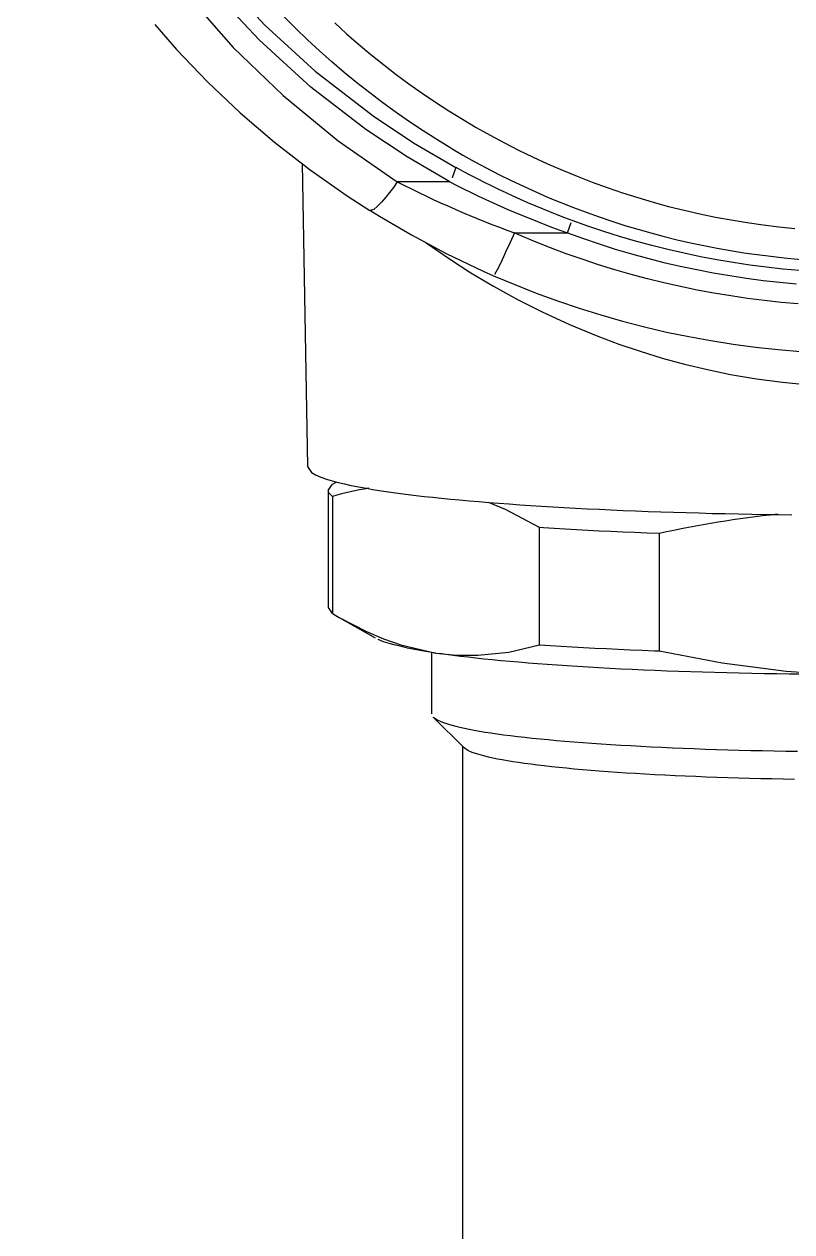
# Model space of a CAD drawing. Header units: millimetres. Extents: x 441156 to 441876, y 4514765 to 4515211.
# Drawn here: x 441593.1509 to 441593.2436, y 4515153.6688 to 4515153.8147 of the extents above; entities that cross this region are included whole.
import ezdxf

# ---------------------------------------------------------------- set-up
doc = ezdxf.new("R2010")
doc.units = ezdxf.units.MM
doc.layers.add('Terminale_sfiato', color=7, linetype='Continuous')

msp = doc.modelspace()

# ---------------------------------------------------------------- linework, layer by layer
at = {"layer": 'Terminale_sfiato', "color": 254, "linetype": 'Continuous'}
for p, q in [((441593.184452678, 4515153.797852361), (441593.1850942819, 4515153.761234813)), ((441593.2022990184, 4515153.795660889), (441593.1959569845, 4515153.795660889)), ((441593.2101030446, 4515153.789483634), (441593.2165276993, 4515153.789483634)), ((441593.1875942032, 4515153.758368031), (441593.1875942032, 4515153.74419567)), ((441593.188132679, 4515153.759095727), (441593.1886529489, 4515153.759400339)), ((441593.188132679, 4515153.757640336), (441593.188132679, 4515153.743467974)), ((441593.213132679, 4515153.739694021), (441593.213132679, 4515153.753866382)), ((441593.2275942032, 4515153.753138687), (441593.2275942032, 4515153.738966325)), ((441593.188132679, 4515153.743467974), (441593.1889410864, 4515153.742998227)), ((441593.1889271922, 4515153.743006126), (441593.1932870879, 4515153.740527476)), ((441593.2000942032, 4515153.738788258), (441593.2000942032, 4515153.731357956)), ((441593.2002955137, 4515153.730957637), (441593.2040311343, 4515153.727250501)), ((441593.2038442032, 4515153.727436007), (441593.2038442032, 4515153.641700434))]:
    msp.add_line(p, q, dxfattribs=at)
for points in [[(441593.1528663312, 4515153.905220587, 0), (441593.1517255528, 4515153.898498828, 0), (441593.1512178591, 4515153.893992009, 0), (441593.1509123865, 4515153.889460597, 0), (441593.1508779796, 4515153.881284305, 0), (441593.151514257, 4515153.873090482, 0), (441593.1528128776, 4515153.865021745, 0), (441593.1537788809, 4515153.860754621, 0), (441593.1549329362, 4515153.856530909, 0), (441593.1575446249, 4515153.848895036, 0), (441593.1599528673, 4515153.843223237, 0), (441593.1627057167, 4515153.837719365, 0), (441593.1658433359, 4515153.832321776, 0), (441593.1693121546, 4515153.827136394, 0), (441593.1743805286, 4515153.820641611, 0), (441593.1799699746, 4515153.814587831, 0), (441593.1860444928, 4515153.809010942, 0), (441593.193035099, 4515153.803611438, 0), (441593.1979303643, 4515153.800369871, 0), (441593.2030305297, 4515153.797402498, 0)], [(441593.170640922, 4515153.818156406, 0), (441593.1761395509, 4515153.811904302, 0), (441593.1821615942, 4515153.806072337, 0), (441593.1888141927, 4515153.800603926, 0), (441593.1959569845, 4515153.795660889, 0)], [(441593.2022990184, 4515153.795660889, 0), (441593.1971404365, 4515153.798673042, 0), (441593.1921562647, 4515153.801985352, 0), (441593.1855061389, 4515153.807111199, 0), (441593.1792685851, 4515153.812797245, 0), (441593.1736023324, 4515153.818890498, 0)], [(441593.2024434254, 4515153.79974022, 0), (441593.2007527605, 4515153.800766616, 0), (441593.1990832547, 4515153.801826827, 0), (441593.1974355896, 4515153.80292042, 0), (441593.1958104377, 4515153.804046949, 0), (441593.1942084623, 4515153.805205954, 0), (441593.1926303171, 4515153.806396962, 0), (441593.1910766463, 4515153.807619487, 0), (441593.1895480842, 4515153.80887303, 0), (441593.1880452544, 4515153.810157079, 0), (441593.1865687706, 4515153.811471111, 0), (441593.1851192351, 4515153.812814589, 0), (441593.1836972398, 4515153.814186963, 0), (441593.182303365, 4515153.815587676, 0)], [(441593.166654124, 4515153.814684552, 0), (441593.1692984821, 4515153.81166288, 0), (441593.1730476996, 4515153.807733915, 0), (441593.1769923791, 4515153.803989691, 0), (441593.1811228793, 4515153.80043991, 0), (441593.1854282308, 4515153.797094269, 0), (441593.1898969298, 4515153.793961667, 0), (441593.1926527575, 4515153.792187044, 0)], [(441593.1884023756, 4515153.814859279, 0), (441593.1898324688, 4515153.813554783, 0), (441593.1912892684, 4515153.812279952, 0), (441593.1927721546, 4515153.811035327, 0), (441593.1942804963, 4515153.809821438, 0), (441593.1958136516, 4515153.808638802, 0), (441593.1973709683, 4515153.807487921, 0), (441593.1989517835, 4515153.806369285, 0), (441593.2005554248, 4515153.805283371, 0), (441593.2021812096, 4515153.804230642, 0), (441593.2038284461, 4515153.803211543, 0), (441593.2054964335, 4515153.802226509, 0), (441593.207184462, 4515153.80127596, 0), (441593.2088918132, 4515153.8003603, 0), (441593.2106177608, 4515153.799479918, 0), (441593.2123615701, 4515153.798635188, 0), (441593.2141224993, 4515153.797826472, 0), (441593.215899799, 4515153.797054112, 0), (441593.2176927128, 4515153.796318438, 0), (441593.2195004781, 4515153.795619762, 0), (441593.2213223253, 4515153.794958381, 0), (441593.2231574794, 4515153.794334577, 0), (441593.2250051594, 4515153.793748616, 0), (441593.2268645791, 4515153.793200747, 0), (441593.2287349474, 4515153.792691203, 0), (441593.2306154682, 4515153.7922202, 0), (441593.2325053414, 4515153.79178794, 0), (441593.2344037628, 4515153.791394605, 0), (441593.2363099247, 4515153.791040365, 0), (441593.2382230159, 4515153.790725369, 0), (441593.2401422222, 4515153.790449751, 0), (441593.2420667272, 4515153.790213628, 0), (441593.2439957118, 4515153.790017102, 0)], [(441593.2030305297, 4515153.797402498, 0), (441593.2030343557, 4515153.797393753, 0), (441593.2030372857, 4515153.797383432, 0), (441593.2030393163, 4515153.797371549, 0), (441593.2030404449, 4515153.797358116, 0), (441593.2030406703, 4515153.797343151, 0), (441593.203039992, 4515153.797326673, 0), (441593.203038411, 4515153.7973087, 0), (441593.2030359292, 4515153.797289255, 0), (441593.2030325495, 4515153.797268362, 0), (441593.2030282762, 4515153.797246046, 0), (441593.2030231144, 4515153.797222335, 0), (441593.2030170703, 4515153.797197256, 0), (441593.2030101515, 4515153.797170842, 0), (441593.2030023662, 4515153.797143123, 0), (441593.202993724, 4515153.797114134, 0), (441593.2029842354, 4515153.797083911, 0), (441593.2029739119, 4515153.797052489, 0), (441593.2029627663, 4515153.797019906, 0), (441593.2029508119, 4515153.796986205, 0), (441593.2029380635, 4515153.796951422, 0), (441593.2029245364, 4515153.796915605, 0), (441593.2029102473, 4515153.796878794, 0), (441593.2028952135, 4515153.796841035, 0), (441593.2028794533, 4515153.796802373, 0), (441593.2028629859, 4515153.796762857, 0), (441593.2028458315, 4515153.796722532, 0), (441593.2028280108, 4515153.796681451, 0), (441593.2028095456, 4515153.796639661, 0), (441593.2027904584, 4515153.796597215, 0), (441593.2027707725, 4515153.796554164, 0), (441593.2027505118, 4515153.79651056, 0), (441593.2027297011, 4515153.796466456, 0), (441593.2027083656, 4515153.796421906, 0), (441593.2026865314, 4515153.796376965, 0), (441593.2026642251, 4515153.796331687, 0), (441593.2026414738, 4515153.796286127, 0), (441593.2026183053, 4515153.796240341, 0), (441593.2025947478, 4515153.796194384, 0), (441593.2025708299, 4515153.796148313, 0), (441593.202546581, 4515153.796102185, 0), (441593.2025220304, 4515153.796056054, 0), (441593.2024972081, 4515153.796009976, 0), (441593.2024721444, 4515153.795964009, 0), (441593.2024468697, 4515153.795918209, 0), (441593.2024214149, 4515153.795872631, 0), (441593.2023958109, 4515153.79582733, 0), (441593.2023700891, 4515153.795782362, 0), (441593.2023442806, 4515153.795737782, 0), (441593.202318417, 4515153.795693642, 0), (441593.2022990184, 4515153.795660889, 0)], [(441593.1959569845, 4515153.795660889, 0), (441593.1958378641, 4515153.795487305, 0), (441593.195718889, 4515153.795316164, 0), (441593.1956002038, 4515153.795147675, 0), (441593.1954819533, 4515153.794982043, 0), (441593.1953642817, 4515153.79481947, 0), (441593.195247332, 4515153.794660152, 0), (441593.195131247, 4515153.794504286, 0), (441593.1950161681, 4515153.794352061, 0), (441593.1949022354, 4515153.794203661, 0), (441593.1947895877, 4515153.794059269, 0), (441593.1946783623, 4515153.79391906, 0), (441593.1945686948, 4515153.793783205, 0), (441593.1944607187, 4515153.793651869, 0), (441593.1943545655, 4515153.793525212, 0), (441593.1942503646, 4515153.793403388, 0), (441593.1941482429, 4515153.793286546, 0), (441593.194048325, 4515153.793174829, 0), (441593.1939507325, 4515153.793068373, 0), (441593.1938555842, 4515153.792967306, 0), (441593.1937629962, 4515153.792871754, 0), (441593.1936730812, 4515153.79278183, 0), (441593.1935859488, 4515153.792697646, 0), (441593.1935017052, 4515153.792619304, 0), (441593.1934204529, 4515153.792546898, 0), (441593.1933422911, 4515153.792480519, 0), (441593.1932673148, 4515153.792420246, 0), (441593.1931956154, 4515153.792366153, 0), (441593.1931272804, 4515153.792318305, 0), (441593.1930623929, 4515153.792276761, 0), (441593.1930010321, 4515153.792241572, 0), (441593.1929432726, 4515153.792212781, 0), (441593.1928891848, 4515153.792190422, 0), (441593.1928388347, 4515153.792174523, 0), (441593.1927922836, 4515153.792165103, 0), (441593.1927495882, 4515153.792162173, 0), (441593.1927108005, 4515153.792165739, 0), (441593.1926759678, 4515153.792175793, 0), (441593.1926534248, 4515153.792187007, 0)], [(441593.1926570235, 4515153.792211096, 0), (441593.1938043542, 4515153.79150406, 0), (441593.1976920325, 4515153.789235461, 0), (441593.2018669964, 4515153.787010864, 0), (441593.2063248651, 4515153.784869999, 0), (441593.2076000405, 4515153.784301451, 0)], [(441593.2165276993, 4515153.789483634, 0), (441593.2165460113, 4515153.789532568, 0), (441593.216582546, 4515153.789630678, 0), (441593.2166188135, 4515153.789728708, 0), (441593.2166367918, 4515153.789777543, 0), (441593.2166546371, 4515153.78982618, 0), (441593.2166723278, 4515153.789874559, 0), (441593.2166898423, 4515153.789922621, 0), (441593.2167071592, 4515153.789970308, 0), (441593.2167242575, 4515153.79001756, 0), (441593.2167411164, 4515153.790064322, 0), (441593.2167577152, 4515153.790110535, 0), (441593.2167740337, 4515153.790156144, 0), (441593.2167900521, 4515153.790201092, 0), (441593.216805751, 4515153.790245326, 0), (441593.216821111, 4515153.790288791, 0), (441593.2168361136, 4515153.790331434, 0), (441593.2168507404, 4515153.790373204, 0), (441593.2168649736, 4515153.790414049, 0), (441593.2168787959, 4515153.79045392, 0), (441593.2168921905, 4515153.790492768, 0), (441593.216905141, 4515153.790530547, 0), (441593.2169176316, 4515153.790567208, 0), (441593.2169296472, 4515153.790602709, 0), (441593.216941173, 4515153.790637006, 0), (441593.2169521951, 4515153.790670056, 0), (441593.2169627, 4515153.790701821, 0), (441593.2169726749, 4515153.790732261, 0), (441593.2169821078, 4515153.790761339, 0), (441593.2169909869, 4515153.790789018, 0), (441593.2169993016, 4515153.790815268, 0), (441593.2170070418, 4515153.790840054, 0), (441593.217014198, 4515153.790863346, 0), (441593.2170207613, 4515153.790885117, 0), (441593.2170267241, 4515153.79090534, 0), (441593.2170320788, 4515153.79092399, 0), (441593.217036819, 4515153.790941045, 0), (441593.2170409389, 4515153.790956482, 0), (441593.2170444335, 4515153.790970285, 0), (441593.2170472986, 4515153.790982436, 0), (441593.2170495306, 4515153.79099292, 0), (441593.2170511268, 4515153.791001725, 0), (441593.2170520853, 4515153.791008839, 0), (441593.2170523251, 4515153.791011759, 0)], [(441593.2445604776, 4515153.784933968, 0), (441593.2425525063, 4515153.785112612, 0), (441593.240548488, 4515153.785330909, 0), (441593.2385492118, 4515153.785588771, 0), (441593.2365554647, 4515153.785886099, 0), (441593.2345680316, 4515153.786222773, 0), (441593.2325876949, 4515153.786598661, 0), (441593.2306152342, 4515153.787013616, 0), (441593.2286514259, 4515153.787467475, 0), (441593.2266970432, 4515153.787960058, 0), (441593.2247528555, 4515153.788491173, 0), (441593.2228196281, 4515153.789060608, 0), (441593.2208981221, 4515153.789668142, 0), (441593.218989094, 4515153.790313534, 0), (441593.2170932951, 4515153.79099653, 0), (441593.2170523251, 4515153.791011759, 0)], [(441593.2101030446, 4515153.789483634, 0), (441593.2100152139, 4515153.789285068, 0), (441593.2099274903, 4515153.789087408, 0), (441593.2098399805, 4515153.788890895, 0), (441593.2097527913, 4515153.788695768, 0), (441593.2096660288, 4515153.788502263, 0), (441593.2095797987, 4515153.788310618, 0), (441593.2094942061, 4515153.788121066, 0), (441593.2094093553, 4515153.787933839, 0), (441593.2093253497, 4515153.787749162, 0), (441593.2092422915, 4515153.787567263, 0), (441593.209160282, 4515153.787388361, 0), (441593.2090794212, 4515153.787212676, 0), (441593.2089998075, 4515153.787040423, 0), (441593.2089215379, 4515153.786871809, 0), (441593.2088447078, 4515153.786707041, 0), (441593.2087694108, 4515153.786546319, 0), (441593.2086957386, 4515153.78638984, 0), (441593.208623781, 4515153.786237794, 0), (441593.2085536256, 4515153.786090366, 0), (441593.208485358, 4515153.785947735, 0), (441593.2084190613, 4515153.785810077, 0), (441593.2083548162, 4515153.785677558, 0), (441593.2082927011, 4515153.785550339, 0), (441593.2082327916, 4515153.785428576, 0), (441593.2081751608, 4515153.785312418, 0), (441593.2081198788, 4515153.785202005, 0), (441593.2080670129, 4515153.785097472, 0), (441593.2080166276, 4515153.784998947, 0), (441593.2079687844, 4515153.784906549, 0), (441593.2079235414, 4515153.784820392, 0), (441593.2078809537, 4515153.784740579, 0), (441593.2078410734, 4515153.784667209, 0), (441593.2078039489, 4515153.784600371, 0), (441593.2077696255, 4515153.784540146, 0), (441593.207738145, 4515153.784486607, 0), (441593.2077095458, 4515153.78443982, 0), (441593.2076838627, 4515153.784399842, 0), (441593.207661127, 4515153.784366721, 0), (441593.2076413664, 4515153.784340499, 0), (441593.207624605, 4515153.784321206, 0), (441593.2076108631, 4515153.784308866, 0), (441593.2076001576, 4515153.784303495, 0), (441593.2075947057, 4515153.784303792, 0)], [(441593.2443944354, 4515153.78090246, 0), (441593.2423478243, 4515153.781081351, 0), (441593.240305097, 4515153.781299901, 0), (441593.2382670278, 4515153.781558027, 0), (441593.2362343895, 4515153.781855631, 0), (441593.2342079523, 4515153.782192599, 0), (441593.2321884845, 4515153.782568805, 0), (441593.2301767515, 4515153.782984106, 0), (441593.2281735159, 4515153.783438344, 0), (441593.2261795369, 4515153.783931347, 0), (441593.2241955705, 4515153.784462928, 0), (441593.2222223686, 4515153.785032886, 0), (441593.2202606791, 4515153.785641005, 0), (441593.2183112458, 4515153.786287054, 0), (441593.2163748075, 4515153.786970789, 0), (441593.2144520981, 4515153.787691949, 0), (441593.2125438466, 4515153.788450263, 0), (441593.2106507762, 4515153.789245441, 0), (441593.2101030446, 4515153.789483634, 0)], [(441593.2165276993, 4515153.789483634, 0), (441593.2184370914, 4515153.788794658, 0), (441593.2203597346, 4515153.78814328, 0), (441593.222294883, 4515153.787529752, 0), (441593.2242417859, 4515153.78695431, 0), (441593.2261996879, 4515153.78641718, 0), (441593.2281678295, 4515153.785918567, 0), (441593.2301454472, 4515153.785458668, 0), (441593.2321317738, 4515153.78503766, 0), (441593.2341260387, 4515153.784655706, 0), (441593.2361274682, 4515153.784312954, 0), (441593.2381352859, 4515153.784009538, 0), (441593.2401487128, 4515153.783745574, 0), (441593.2421669679, 4515153.783521166, 0), (441593.2441892683, 4515153.783336401, 0)], [(441593.199454353, 4515153.788274079, 0), (441593.2022658328, 4515153.786328631, 0), (441593.2048484909, 4515153.784669047, 0), (441593.2075768466, 4515153.783039807, 0), (441593.2104672159, 4515153.781445166, 0), (441593.213457906, 4515153.779930172, 0), (441593.2167499945, 4515153.778413861, 0), (441593.2201836373, 4515153.776993779, 0), (441593.2227080645, 4515153.77605123, 0), (441593.2252976089, 4515153.775170962, 0), (441593.2279492498, 4515153.774358415, 0), (441593.2306584369, 4515153.773618924, 0), (441593.2334210415, 4515153.772957555, 0), (441593.2362312821, 4515153.772379015, 0), (441593.2393481782, 4515153.771847016, 0), (441593.2425064064, 4515153.771423805, 0), (441593.2460683284, 4515153.771085236, 0), (441593.2496565455, 4515153.770891198, 0)], [(441593.1850942819, 4515153.761234813, 0), (441593.1851167902, 4515153.761091618, 0), (441593.1851792837, 4515153.760948513, 0), (441593.1852817253, 4515153.760805583, 0), (441593.1854240542, 4515153.760662912, 0), (441593.1856061862, 4515153.760520586, 0), (441593.1858280133, 4515153.760378688, 0), (441593.1860894041, 4515153.760237303, 0), (441593.1863902037, 4515153.760096514, 0), (441593.1867302338, 4515153.759956405, 0), (441593.1871092931, 4515153.759817059, 0), (441593.1875271567, 4515153.759678558, 0), (441593.1879835771, 4515153.759540985, 0), (441593.1884782839, 4515153.759404421, 0), (441593.189010984, 4515153.759268947, 0), (441593.1895813615, 4515153.759134644, 0), (441593.1901890786, 4515153.759001589, 0), (441593.1908337752, 4515153.758869864, 0), (441593.1915150692, 4515153.758739545, 0), (441593.1922325569, 4515153.758610711, 0), (441593.1929858131, 4515153.758483436, 0), (441593.1937743915, 4515153.758357798, 0), (441593.1945978248, 4515153.758233869, 0), (441593.195455625, 4515153.758111724, 0), (441593.1963472838, 4515153.757991435, 0), (441593.197272273, 4515153.757873073, 0), (441593.1982300443, 4515153.757756709, 0), (441593.1992200302, 4515153.757642412, 0), (441593.2002416441, 4515153.757530247, 0), (441593.2012942805, 4515153.757420284, 0), (441593.2023773158, 4515153.757312587, 0), (441593.2034901081, 4515153.757207219, 0), (441593.2046319981, 4515153.757104242, 0), (441593.2058023091, 4515153.757003719, 0), (441593.2070003476, 4515153.756905708, 0), (441593.2082254036, 4515153.756810268, 0), (441593.2094767513, 4515153.756717456, 0), (441593.2107536491, 4515153.756627325, 0), (441593.2120553404, 4515153.75653993, 0), (441593.2133810539, 4515153.756455322, 0), (441593.2147300039, 4515153.756373552, 0), (441593.2161013911, 4515153.756294668, 0), (441593.2174944029, 4515153.756218716, 0), (441593.2189082138, 4515153.756145742, 0), (441593.220341986, 4515153.756075789, 0), (441593.22179487, 4515153.756008899, 0), (441593.2232660047, 4515153.755945111, 0), (441593.2247545184, 4515153.755884462, 0), (441593.2262595292, 4515153.755826989, 0), (441593.2277801451, 4515153.755772727, 0), (441593.229315465, 4515153.755721705, 0), (441593.2308645793, 4515153.755673957, 0), (441593.2324265699, 4515153.755629509, 0), (441593.2340005112, 4515153.755588387, 0), (441593.2355854706, 4515153.755550617, 0), (441593.2371805089, 4515153.755516221, 0), (441593.2387846809, 4515153.755485218, 0), (441593.240397036, 4515153.755457629, 0), (441593.2420166188, 4515153.755433467, 0), (441593.2436424696, 4515153.755412748, 0)], [(441593.1875942032, 4515153.758368031, 0), (441593.1876142024, 4515153.758508552, 0), (441593.1876741878, 4515153.758648986, 0), (441593.1877741225, 4515153.758789248, 0), (441593.1879139448, 4515153.758929251, 0), (441593.1880935689, 4515153.759068907, 0), (441593.188132679, 4515153.759095727, 0)], [(441593.188132679, 4515153.757640336, 0), (441593.1879454102, 4515153.757779917, 0), (441593.1877979237, 4515153.757919859, 0), (441593.1876903104, 4515153.758060077, 0), (441593.1876226364, 4515153.758200485, 0), (441593.1875949433, 4515153.758340997, 0), (441593.1875942032, 4515153.758368031, 0)], [(441593.213132679, 4515153.753866382, 0), (441593.2090317935, 4515153.756034248, 0), (441593.2069583645, 4515153.756915408, 0), (441593.2069537684, 4515153.756917193, 0)], [(441593.2275942032, 4515153.753138687, 0), (441593.2261136216, 4515153.753194342, 0), (441593.224649335, 4515153.753253181, 0), (441593.2232022446, 4515153.753315168, 0), (441593.2217732409, 4515153.753380264, 0), (441593.2203632032, 4515153.753448429, 0), (441593.2189729992, 4515153.753519622, 0), (441593.2176034844, 4515153.753593798, 0), (441593.2162555015, 4515153.753670911, 0), (441593.21492988, 4515153.753750916, 0), (441593.2136274357, 4515153.753833761, 0), (441593.213132679, 4515153.753866382, 0)], [(441593.1875942032, 4515153.74419567, 0), (441593.1876142024, 4515153.744055149, 0), (441593.1876741878, 4515153.743914715, 0), (441593.1877741225, 4515153.743774453, 0), (441593.1879139448, 4515153.74363445, 0), (441593.1880935689, 4515153.743494794, 0), (441593.188132679, 4515153.743467974, 0)], [(441593.1889410864, 4515153.742998227, 0), (441593.1922335644, 4515153.741300109, 0), (441593.1943069934, 4515153.740418948, 0), (441593.1963789834, 4515153.739692528, 0), (441593.200632679, 4515153.738705231, 0)], [(441593.200632679, 4515153.738705231, 0), (441593.1998754828, 4515153.738823023, 0), (441593.1991534309, 4515153.738942478, 0), (441593.1984670048, 4515153.739063518, 0), (441593.197816662, 4515153.739186062, 0), (441593.1972028359, 4515153.73931003, 0), (441593.196625936, 4515153.739435337, 0), (441593.1960863466, 4515153.7395619, 0), (441593.1955844276, 4515153.739689636, 0), (441593.1951205135, 4515153.739818458, 0), (441593.1946949136, 4515153.739948281, 0), (441593.1943079116, 4515153.740079018, 0), (441593.1939597656, 4515153.740210583, 0), (441593.1936507075, 4515153.740342887, 0), (441593.1933809435, 4515153.740475842, 0), (441593.1932870879, 4515153.740527476, 0)], [(441593.200632679, 4515153.738705231, 0), (441593.2031692949, 4515153.738445448, 0), (441593.2057059107, 4515153.738429344, 0), (441593.2094303874, 4515153.738830433, 0), (441593.213132679, 4515153.739694021, 0)], [(441593.213132679, 4515153.739694021, 0), (441593.2144259919, 4515153.739610096, 0), (441593.215742792, 4515153.739528992, 0), (441593.217082269, 4515153.73945076, 0), (441593.2184435987, 4515153.739375448, 0), (441593.2198259433, 4515153.739303103, 0), (441593.2212284523, 4515153.739233768, 0), (441593.2226502625, 4515153.739167485, 0), (441593.224090499, 4515153.739104298, 0), (441593.2255482756, 4515153.739044243, 0), (441593.2270226952, 4515153.738987359, 0), (441593.2275942032, 4515153.738966325, 0)], [(441593.2448696818, 4515153.736134076, 0), (441593.2433361155, 4515153.736153186, 0), (441593.2418087209, 4515153.73617574, 0), (441593.2402885164, 4515153.736201724, 0), (441593.2387765153, 4515153.736231119, 0), (441593.2372737256, 4515153.736263907, 0), (441593.2357811491, 4515153.736300065, 0), (441593.2342997809, 4515153.736339569, 0), (441593.2328306085, 4515153.736382394, 0), (441593.2313746112, 4515153.73642851, 0), (441593.2299327597, 4515153.736477887, 0), (441593.2285060153, 4515153.736530492, 0), (441593.2270953289, 4515153.736586289, 0), (441593.2257016411, 4515153.736645243, 0), (441593.2243258809, 4515153.736707312, 0), (441593.2229689655, 4515153.736772457, 0), (441593.2216317995, 4515153.736840633, 0), (441593.2203152741, 4515153.736911795, 0), (441593.2190202672, 4515153.736985896, 0), (441593.217747642, 4515153.737062885, 0), (441593.2164982468, 4515153.737142714, 0), (441593.2152729146, 4515153.737225326, 0), (441593.2140724622, 4515153.737310668, 0), (441593.2128976898, 4515153.737398683, 0), (441593.2117493808, 4515153.737489311, 0), (441593.2106283005, 4515153.737582494, 0), (441593.2095351962, 4515153.737678168, 0), (441593.2084707969, 4515153.737776269, 0), (441593.2074358118, 4515153.737876734, 0), (441593.2064309312, 4515153.737979493, 0), (441593.2054568247, 4515153.738084479, 0), (441593.2045141418, 4515153.738191622, 0), (441593.203603511, 4515153.738300851, 0), (441593.2027255393, 4515153.738412092, 0), (441593.201880812, 4515153.738525271, 0), (441593.2010698922, 4515153.738640314, 0), (441593.200632679, 4515153.738705231, 0)], [(441593.2275942032, 4515153.738966325, 0), (441593.2352171964, 4515153.737508699, 0), (441593.2429477733, 4515153.736533714, 0), (441593.2477608879, 4515153.736202345, 0), (441593.2525942032, 4515153.736090559, 0)], [(441593.2000942032, 4515153.731357956, 0), (441593.2001142023, 4515153.731231671, 0), (441593.2001741842, 4515153.731105481, 0), (441593.2002741032, 4515153.730979485, 0), (441593.2002955137, 4515153.730957637, 0)], [(441593.2002955137, 4515153.730957637, 0), (441593.200442204, 4515153.730831988, 0), (441593.2006286274, 4515153.730706739, 0), (441593.2008546417, 4515153.730581988, 0), (441593.2011200747, 4515153.730457827, 0), (441593.2014247242, 4515153.730334352, 0), (441593.2017683582, 4515153.730211657, 0), (441593.2021507148, 4515153.730089835, 0), (441593.2025715027, 4515153.729968979, 0), (441593.2030304012, 4515153.729849181, 0), (441593.2035270609, 4515153.729730533, 0), (441593.2040611033, 4515153.729613125, 0), (441593.2046321215, 4515153.729497046, 0), (441593.2052396806, 4515153.729382385, 0), (441593.2058833175, 4515153.729269229, 0), (441593.206562542, 4515153.729157665, 0), (441593.2072768366, 4515153.729047776, 0), (441593.208025657, 4515153.728939648, 0), (441593.2088084329, 4515153.728833362, 0), (441593.2096245677, 4515153.728729, 0), (441593.2104734397, 4515153.728626641, 0), (441593.2113544022, 4515153.728526362, 0), (441593.212266784, 4515153.728428241, 0), (441593.2132098901, 4515153.728332352, 0), (441593.2141830017, 4515153.728238768, 0), (441593.2151853777, 4515153.72814756, 0), (441593.2162162542, 4515153.728058798, 0), (441593.217274846, 4515153.72797255, 0), (441593.2183603465, 4515153.727888881, 0), (441593.2194719287, 4515153.727807855, 0), (441593.2206087456, 4515153.727729534, 0), (441593.2217699313, 4515153.727653977, 0), (441593.2229546011, 4515153.727581242, 0), (441593.2241618523, 4515153.727511384, 0), (441593.2253907652, 4515153.727444457, 0), (441593.2266404036, 4515153.727380511, 0), (441593.2279098154, 4515153.727319596, 0), (441593.2291980334, 4515153.727261757, 0), (441593.2305040762, 4515153.72720704, 0), (441593.2318269488, 4515153.727155485, 0), (441593.2331656433, 4515153.727107131, 0), (441593.2345191398, 4515153.727062017, 0), (441593.2358864071, 4515153.727020174, 0), (441593.2372664036, 4515153.726981637, 0), (441593.2386580779, 4515153.726946434, 0), (441593.2400603696, 4515153.726914592, 0), (441593.2414722105, 4515153.726886136, 0), (441593.2428925249, 4515153.726861086, 0), (441593.2443202306, 4515153.726839461, 0)], [(441593.2439526179, 4515153.723440671, 0), (441593.2425820298, 4515153.723463957, 0), (441593.2412196563, 4515153.723490656, 0), (441593.2398666153, 4515153.723520745, 0), (441593.2385240169, 4515153.723554198, 0), (441593.2371929627, 4515153.723590989, 0), (441593.2358745447, 4515153.723631088, 0), (441593.2345698448, 4515153.723674461, 0), (441593.2332799333, 4515153.723721073, 0), (441593.2320058686, 4515153.723770887, 0), (441593.230748696, 4515153.723823859, 0), (441593.229509447, 4515153.723879948, 0), (441593.2282891384, 4515153.723939109, 0), (441593.2270887714, 4515153.72400129, 0), (441593.2259093308, 4515153.724066443, 0), (441593.2247517844, 4515153.724134513, 0), (441593.2236170819, 4515153.724205445, 0), (441593.2225061542, 4515153.724279179, 0), (441593.2214199129, 4515153.724355658, 0), (441593.2203592493, 4515153.724434815, 0), (441593.2193250334, 4515153.724516588, 0), (441593.2183181139, 4515153.72460091, 0), (441593.217339317, 4515153.724687709, 0), (441593.2163894456, 4515153.724776918, 0), (441593.2154692793, 4515153.72486846, 0), (441593.2145795728, 4515153.724962262, 0), (441593.2137210562, 4515153.725058245, 0), (441593.2128944339, 4515153.725156333, 0), (441593.2121003841, 4515153.725256445, 0), (441593.2113395582, 4515153.725358496, 0), (441593.2106125806, 4515153.725462406, 0), (441593.2099200477, 4515153.725568088, 0), (441593.2092625277, 4515153.725675454, 0), (441593.20864056, 4515153.725784418, 0), (441593.2080546551, 4515153.725894891, 0), (441593.2075052935, 4515153.72600678, 0), (441593.2069929261, 4515153.726119994, 0), (441593.2065179732, 4515153.726234442, 0), (441593.2060808244, 4515153.726350027, 0), (441593.2056818385, 4515153.726466657, 0), (441593.2053213429, 4515153.726584234, 0), (441593.2049996332, 4515153.726702663, 0), (441593.2047169735, 4515153.726821847, 0), (441593.2044735957, 4515153.726941688, 0), (441593.2042696994, 4515153.727062087, 0), (441593.2041054519, 4515153.727182945, 0), (441593.2040311343, 4515153.727250501, 0)]]:
    msp.add_polyline3d(points, dxfattribs=at)
for centre, radius, start, end in [((441593.2525667291, 4515153.88423025), 0.09825274490531166, 239.329671004266, 270.0160207358454), ((441593.2550428385, 4515153.892847113), 0.1086938127210058, 241.411933108495, 249.5415574962408), ((441593.2510967713, 4515153.902713735), 0.1204206109865913, 242.7483300149007, 250.0977621152783), ((441593.2543031074, 4515153.895902289), 0.1129262948421328, 242.5802333334153, 250.4566747348063), ((441593.2525920707, 4515153.886997621), 0.1121169999217608, 246.3382369391369, 291.1286472977896), ((441593.1973278247, 4515153.726587609), 0.03238552943671147, 98.57209838922466, 106.4947568182286), ((441593.254534869, 4515153.632911401), 0.1232087649165658, 95.89054645766679, 102.6302630028479)]:
    msp.add_arc(centre, radius, start, end, dxfattribs=at)

doc.saveas('drawing.dxf')
